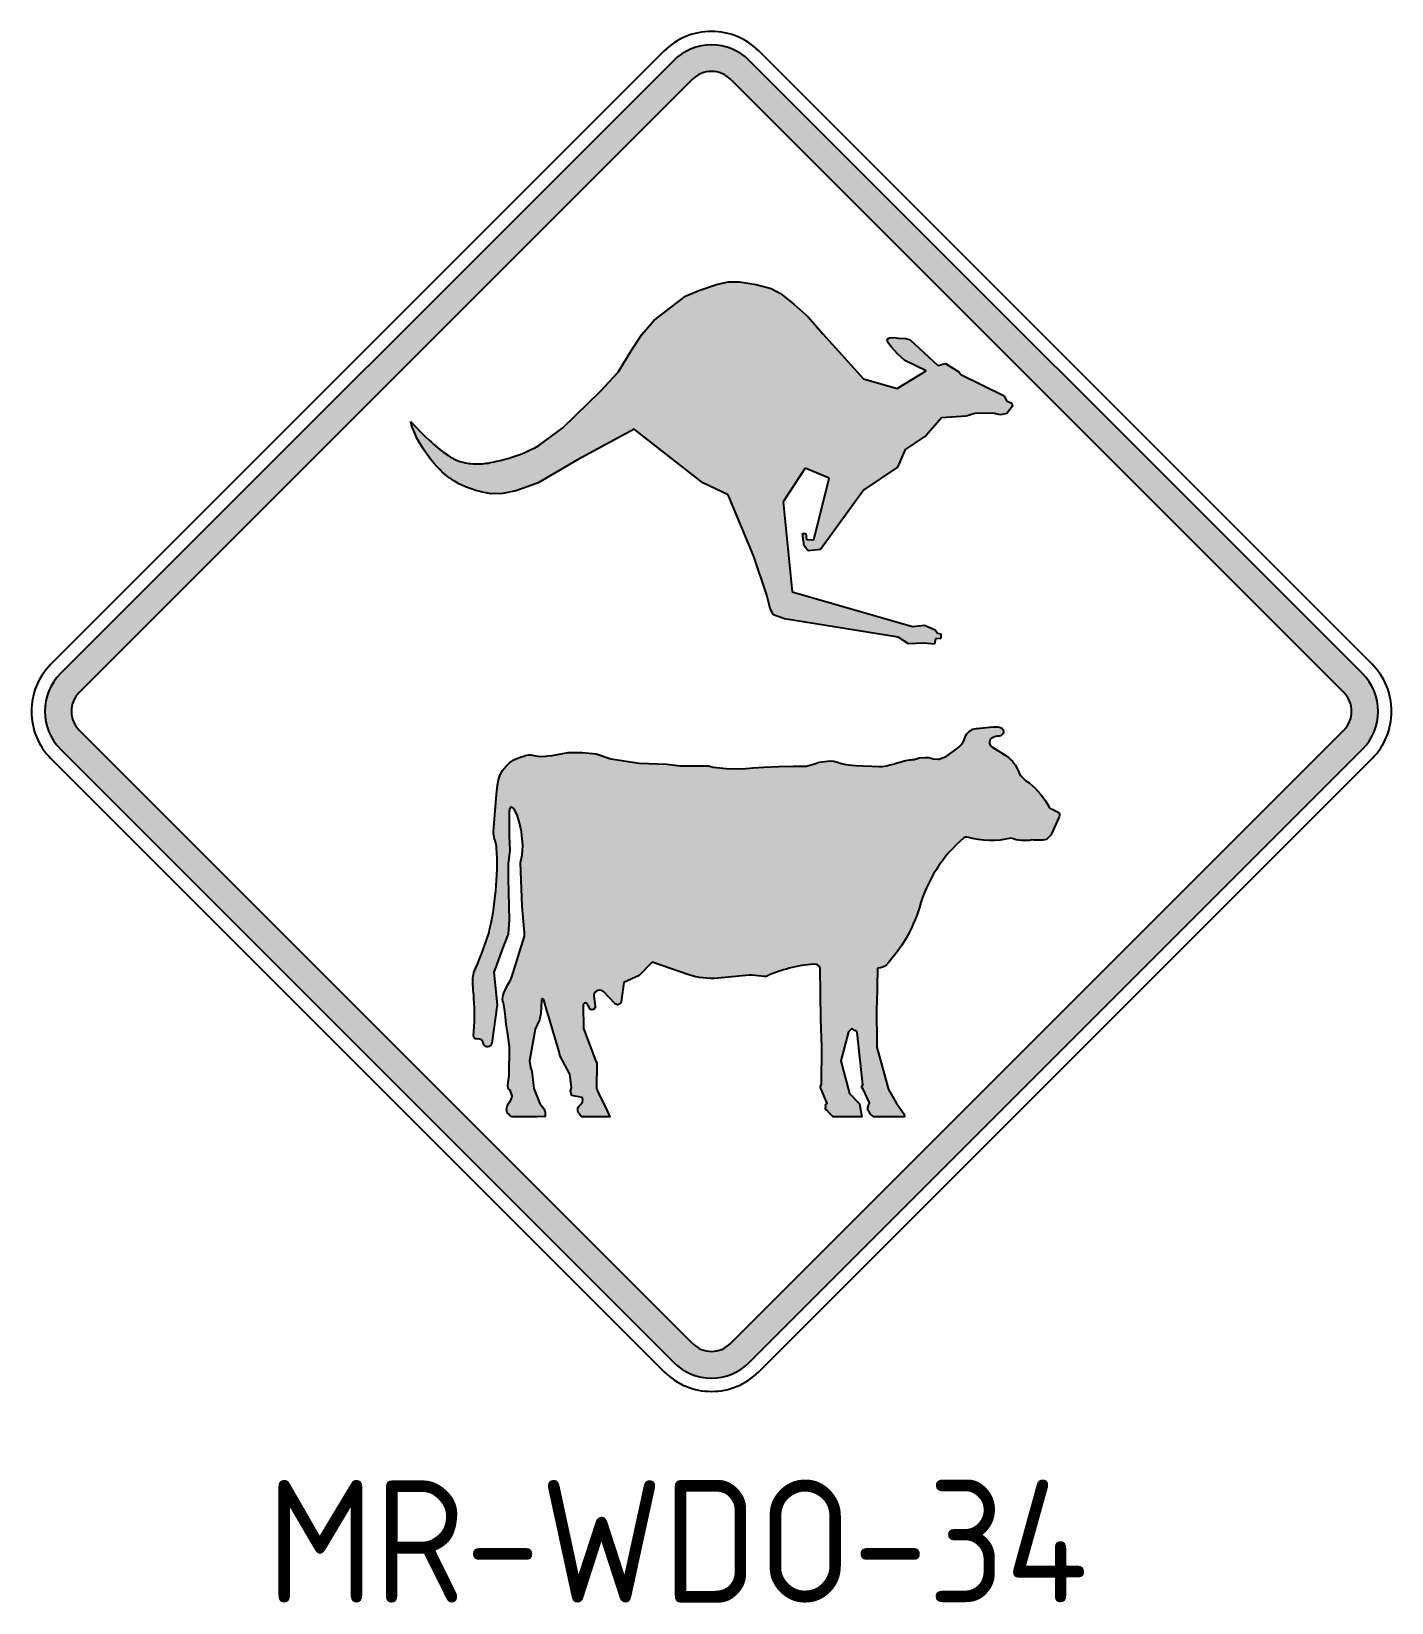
# Model space of a CAD drawing. Extents: x 0 to 1651, y -1298 to 148.
# Drawn here: x 0.37 to 28.1, y -3.23 to 28.8 of the extents above.
import ezdxf
from ezdxf.enums import TextEntityAlignment as Align

# ---------------------------------------------------------------- set-up
doc = ezdxf.new("R2010")
doc.units = 0
doc.header["$LTSCALE"] = 12
doc.header["$MEASUREMENT"] = 0
doc.layers.add('L18', color=4, linetype='CONTINUOUS')
doc.layers.add('T25', color=1, linetype='CONTINUOUS')
doc.styles.add('ISO', font='iso')

msp = doc.modelspace()

# ---------------------------------------------------------------- hatches: boundary and pattern name
at = {"layer": 'L18'}
h = msp.add_hatch(color=256, dxfattribs=at)
edge = h.paths.add_edge_path()
edge.add_arc((14.234, 2.438), 1.088, 225, 315)
edge.add_line((15.004, 1.668), (27.505, 14.17))
edge.add_arc((26.736, 14.939), 1.088, 315, 405)
edge.add_line((27.505, 15.709), (15.004, 28.21))
edge.add_arc((14.234, 27.441), 1.088, 45, 135)
edge.add_line((13.465, 28.21), (0.963, 15.709))
edge.add_arc((1.733, 14.939), 1.088, 135, 225)
edge.add_line((0.963, 14.17), (13.465, 1.668))
edge = h.paths.add_edge_path(flags=16)
edge.add_arc((1.733, 14.939), 0.544, 135, 225)
edge.add_line((1.348, 14.555), (13.85, 2.053))
edge.add_arc((14.234, 2.438), 0.544, 225, 315)
edge.add_line((14.619, 2.053), (27.121, 14.555))
edge.add_arc((26.736, 14.939), 0.544, 315, 405)
edge.add_line((27.121, 15.324), (14.619, 27.826))
edge.add_arc((14.234, 27.441), 0.544, 45, 135)
edge.add_line((13.85, 27.826), (1.348, 15.324))
msp.add_hatch(color=256, dxfattribs=at).paths.add_polyline_path([(14.057, 19.601), (14.572, 19.351), (15.096, 18.098), (15.361, 17.307), (15.432, 17.037), (15.497, 16.909), (15.722, 16.826), (18.038, 16.451), (18.251, 16.316), (18.566, 16.329), (18.778, 16.31), (18.797, 16.42), (18.907, 16.426), (18.907, 16.523), (18.842, 16.536), (18.791, 16.6), (18.578, 16.696), (18.334, 16.67), (15.882, 17.379), (15.692, 19.212), (16.147, 19.895), (16.636, 19.696), (16.317, 18.435), (16.169, 18.447), (16.155, 18.567), (16.092, 18.566), (16.124, 18.312), (16.202, 18.216), (16.453, 18.24), (17.338, 19.453), (18.025, 19.917), (18.185, 20.278), (18.609, 20.562), (18.924, 20.923), (19.425, 20.956), (19.605, 21.014), (19.972, 21.021), (20.127, 20.983), (20.255, 21.015), (20.372, 21.165), (20.359, 21.224), (20.248, 21.273), (20.197, 21.375), (19.314, 21.805), (19.276, 21.862), (19.005, 22.029), (18.845, 21.99), (18.285, 22.512), (18.196, 22.542), (18.04, 22.548), (17.955, 22.563), (17.865, 22.557), (17.834, 22.541), (17.815, 22.507), (17.837, 22.456), (17.904, 22.367), (18.024, 22.229), (18.173, 22.096), (18.613, 21.88), (18.02, 21.524), (17.334, 21.717), (16.502, 22.635), (16.204, 22.982), (15.916, 23.243), (15.638, 23.457), (15.45, 23.558), (15.148, 23.64), (14.802, 23.693), (14.572, 23.695), (14.339, 23.64), (13.979, 23.518), (13.707, 23.407), (13.529, 23.27), (13.06, 22.905), (12.816, 22.626), (12.618, 22.326), (12.329, 21.856), (11.969, 21.469), (11.202, 20.717), (10.717, 20.36), (10.634, 20.315), (10.555, 20.276), (10.482, 20.241), (10.413, 20.211), (10.347, 20.185), (10.285, 20.162), (10.225, 20.141), (10.14, 20.114), (10.03, 20.082), (9.927, 20.055), (9.832, 20.032), (9.741, 20.014), (9.661, 19.999), (9.585, 19.989), (9.51, 19.983), (9.434, 19.983), (9.353, 19.988), (9.271, 19.997), (9.192, 20.012), (9.12, 20.031), (9.054, 20.054), (8.993, 20.082), (8.934, 20.113), (8.874, 20.15), (8.813, 20.19), (8.748, 20.237), (8.676, 20.294), (8.593, 20.364), (8.524, 20.426), (8.471, 20.474), (8.413, 20.53), (8.348, 20.594), (8.275, 20.668), (8.193, 20.752), (8.101, 20.848), (8.143, 20.721), (8.188, 20.613), (8.231, 20.506), (8.295, 20.392), (8.364, 20.283), (8.436, 20.179), (8.507, 20.084), (8.575, 20), (8.638, 19.929), (8.695, 19.868), (8.747, 19.817), (8.797, 19.774), (8.844, 19.737), (8.889, 19.704), (8.934, 19.673), (8.98, 19.643), (9.028, 19.613), (9.082, 19.581), (9.145, 19.548), (9.221, 19.514), (9.314, 19.48), (9.428, 19.445), (9.567, 19.41), (9.735, 19.374), (9.98, 19.381), (10.245, 19.436), (10.5, 19.521), (10.699, 19.601), (11.503, 20.066), (12.659, 20.692)])
at = {"layer": 'L18', "ltscale": 1000}
msp.add_hatch(color=256, dxfattribs=at).paths.add_polyline_path([(19.38, 12.361, -0.251968), (19.447, 12.375, 0.134784), (20.337, 12.357, 0.143141), (20.771, 12.32, 0.079529), (21.06, 12.326), (21.153, 12.419, 0.092756), (21.167, 12.441), (21.325, 12.802, 0.376115), (21.29, 12.89), (21.123, 12.976, 0.10968), (20.707, 13.483, -0.161317), (20.497, 13.702, 0.141499), (20.254, 14.029), (19.951, 14.218, -0.591564), (19.959, 14.401, -0.091611), (20.107, 14.437, 0.804787), (20.125, 14.611, 0.084041), (20.013, 14.627, 0.01249), (19.974, 14.626), (19.635, 14.594, 0.285414), (19.405, 14.416, -0.177775), (19.217, 14.166), (19.016, 14.023, -0.064211), (18.984, 14.005), (18.891, 13.97, -0.103713), (18.862, 13.966), (18.756, 13.971), (18.661, 13.997), (18.591, 14.003), (18.464, 13.99), (18.41, 13.974), (18.389, 13.967), (18.366, 13.962), (18.33, 13.956), (18.303, 13.953), (18.272, 13.949), (18.239, 13.948), (18.198, 13.941), (18.162, 13.932), (18.118, 13.919), (18.073, 13.904), (18.02, 13.888), (17.939, 13.867), (17.87, 13.851), (17.801, 13.831), (17.711, 13.819), (17.642, 13.815), (17.504, 13.823), (17.317, 13.831), (17.171, 13.839), (17.021, 13.851), (16.94, 13.863), (16.854, 13.884), (16.802, 13.904), (16.728, 13.924), (16.663, 13.933), (16.543, 13.921), (16.429, 13.908), (16.353, 13.876), (16.169, 13.826), (15.909, 13.826), (15.604, 13.819), (15.3, 13.8), (15.078, 13.788), (14.932, 13.775), (14.78, 13.769), (14.532, 13.775), (14.266, 13.8), (14.171, 13.832), (13.594, 13.832), (13.321, 13.864), (12.757, 13.883), (12.18, 13.971), (11.882, 14.073), (11.596, 14.105), (11.311, 14.105), (10.99, 14.04), (10.901, 14.031), (10.852, 14.025), (10.772, 14.022), (10.703, 14.027), (10.651, 14.036), (10.58, 14.046, 0.161091), (10.444, 14.038, -0.055883), (10.394, 14.022, 0.321306), (9.873, 13.448), (9.852, 13.255), (9.79, 12.489, 0.075687), (9.828, 12.289, -0.075977), (9.854, 12.162, -0.074827), (9.693, 10.411), (9.687, 10.39), (9.682, 10.375, -0.025144), (9.388, 9.616, 0.077077), (9.376, 9.317, 0.002891), (9.392, 9.09, -0.043617), (9.383, 8.325, 0.358784), (9.449, 8.262), (9.508, 8.257, -0.308087), (9.571, 8.207), (9.585, 8.161, 0.798333), (9.755, 8.175), (9.865, 8.957), (9.801, 9.623), (9.833, 9.712), (9.973, 10.105), (10.087, 10.396), (10.112, 10.688), (10.093, 11.531), (10.093, 11.829), (10.125, 12.114), (10.112, 12.399), (10.112, 12.907), (10.115, 12.929), (10.119, 12.946), (10.129, 12.968), (10.141, 12.983), (10.151, 12.992), (10.167, 12.982), (10.181, 12.973), (10.199, 12.961), (10.209, 12.949), (10.271, 12.83), (10.321, 12.666), (10.359, 12.482), (10.391, 12.203), (10.372, 12.006), (10.34, 11.861), (10.372, 10.967), (10.423, 10.428), (10.423, 10.358), (10.163, 9.528), (10.138, 9.464), (10.074, 9.357), (10.03, 9.255), (10.004, 9.204), (10.002, 9.197, 0.154934), (9.981, 9.033), (9.989, 9.009), (9.993, 8.996), (10.015, 8.874), (10.038, 8.713), (10.05, 8.562), (10.079, 8.401), (10.118, 8.11), (10.112, 7.518), (10.099, 7.423), (10.087, 7.385), (10.08, 7.309), (10.087, 7.252), (10.131, 7.22), (10.169, 7.106), (10.157, 7.043), (10.118, 6.967), (10.099, 6.948), (10.074, 6.916), (10.055, 6.834), (10.068, 6.758), (10.106, 6.732), (10.118, 6.707), (10.144, 6.682), (10.182, 6.675), (10.683, 6.675), (10.841, 6.682), (10.841, 6.745), (10.841, 6.77), (10.829, 6.796), (10.829, 6.821), (10.734, 6.948), (10.613, 7.252), (10.593, 7.431), (10.57, 7.604), (10.547, 7.679), (10.535, 7.766), (10.524, 7.817), (10.529, 7.852), (10.639, 8.459), (10.726, 8.649), (10.755, 8.782), (10.772, 9.059), (10.785, 9.086), (10.803, 9.076), (10.816, 9.052), (11.127, 8), (11.146, 7.924), (11.349, 7.544), (11.381, 7.271), (11.362, 7.195), (11.387, 7.113), (11.596, 7.068), (11.615, 7.03), (11.603, 6.973), (11.507, 6.865), (11.507, 6.789), (11.533, 6.751), (11.558, 6.707), (11.596, 6.675), (12.161, 6.675), (12.084, 6.859), (11.958, 7.094), (11.888, 7.252), (11.894, 7.778), (11.875, 7.81), (11.628, 8.475), (11.619, 8.954, -0.662322), (11.692, 8.988, -0.120492), (11.722, 8.946), (11.745, 8.896, 0.872894), (11.864, 8.931), (11.834, 9.132, -0.052318), (11.834, 9.154, -0.628809), (12.047, 9.215), (12.269, 8.983, 0.572327), (12.396, 9.016), (12.446, 9.414), (12.757, 9.553), (13.023, 9.826), (13.771, 9.572, 0.106547), (14.37, 9.502), (14.999, 9.563, -0.054273), (15.061, 9.563), (15.31, 9.533, 0.136635), (15.348, 9.538, -0.085671), (16.315, 9.788), (16.391, 9.781), (16.435, 9.737), (16.448, 9.712), (16.46, 8.666), (16.486, 8.101), (16.479, 7.341), (16.454, 7.296), (16.454, 7.265), (16.467, 7.239), (16.594, 6.948), (16.556, 6.922), (16.562, 6.878), (16.549, 6.859), (16.575, 6.815), (16.587, 6.808), (16.638, 6.751), (16.67, 6.72), (16.714, 6.675), (17.298, 6.675), (17.253, 6.941), (17.044, 7.151), (16.873, 7.816), (17.025, 8.406), (17.095, 8.475), (17.158, 8.437), (17.183, 8.418), (17.202, 8.393), (17.317, 7.328), (17.298, 7.296), (17.298, 7.258), (17.317, 7.252), (17.456, 6.96), (17.443, 6.941), (17.437, 6.91), (17.424, 6.853), (17.424, 6.808), (17.45, 6.777), (17.475, 6.732), (17.545, 6.675), (18.166, 6.675), (18.16, 6.732), (18.001, 6.96), (17.843, 7.233), (17.602, 8.095), (17.596, 8.938), (17.602, 8.964), (17.615, 9.696, -0.26076), (17.642, 9.706, 0.205461), (17.799, 9.774, 0.112189), (18.474, 10.94, -0.153084)])

# ---------------------------------------------------------------- linework, layer by layer
at = {"layer": 'L18'}
for p, q in [((16.502, 22.635), (17.334, 21.717)), ((12.329, 21.856), (12.618, 22.326)), ((11.969, 21.469), (12.329, 21.856)), ((18.02, 21.524), (18.613, 21.88)), ((18.613, 21.88), (18.173, 22.096)), ((18.845, 21.99), (19.005, 22.029)), ((19.005, 22.029), (19.276, 21.862)), ((19.276, 21.862), (19.314, 21.805)), ((19.314, 21.805), (20.197, 21.375)), ((11.202, 20.717), (11.969, 21.469)), ((17.334, 21.717), (18.02, 21.524)), ((20.197, 21.375), (20.248, 21.273)), ((20.248, 21.273), (20.359, 21.224)), ((20.372, 21.165), (20.255, 21.015)), ((20.359, 21.224), (20.372, 21.165)), ((18.924, 20.923), (18.609, 20.562)), ((19.425, 20.956), (18.924, 20.923)), ((19.605, 21.014), (19.425, 20.956)), ((19.972, 21.021), (19.605, 21.014)), ((20.127, 20.983), (19.972, 21.021)), ((20.255, 21.015), (20.127, 20.983)), ((10.717, 20.36), (11.202, 20.717)), ((12.659, 20.692), (11.503, 20.066)), ((14.057, 19.601), (12.659, 20.692)), ((18.609, 20.562), (18.185, 20.278)), ((18.185, 20.278), (18.025, 19.917)), ((11.503, 20.066), (10.699, 19.601)), ((16.147, 19.895), (15.692, 19.212)), ((16.636, 19.696), (16.147, 19.895)), ((18.025, 19.917), (17.338, 19.453)), ((8.934, 19.673), (8.889, 19.704)), ((8.98, 19.643), (8.934, 19.673)), ((9.028, 19.613), (8.98, 19.643)), ((14.572, 19.351), (14.057, 19.601)), ((16.317, 18.435), (16.636, 19.696)), ((15.096, 18.098), (14.572, 19.351)), ((17.338, 19.453), (16.453, 18.24)), ((15.692, 19.212), (15.882, 17.379)), ((16.092, 18.566), (16.155, 18.567)), ((16.124, 18.312), (16.092, 18.566)), ((16.202, 18.216), (16.124, 18.312)), ((16.155, 18.567), (16.169, 18.447)), ((16.169, 18.447), (16.317, 18.435)), ((15.361, 17.307), (15.096, 18.098)), ((16.453, 18.24), (16.202, 18.216)), ((15.432, 17.037), (15.361, 17.307)), ((15.882, 17.379), (18.334, 16.67)), ((15.497, 16.909), (15.432, 17.037)), ((15.722, 16.826), (15.497, 16.909)), ((18.038, 16.451), (15.722, 16.826)), ((18.334, 16.67), (18.578, 16.696)), ((18.578, 16.696), (18.791, 16.6)), ((18.251, 16.316), (18.038, 16.451)), ((18.797, 16.42), (18.778, 16.31)), ((18.791, 16.6), (18.842, 16.536)), ((18.907, 16.426), (18.797, 16.42)), ((18.842, 16.536), (18.907, 16.523)), ((18.907, 16.523), (18.907, 16.426)), ((18.566, 16.329), (18.251, 16.316)), ((18.778, 16.31), (18.566, 16.329))]:
    msp.add_line(p, q, dxfattribs=at)
at = {"layer": 'L18', "flags": 128}
for points in [[(0.771, 13.978), (13.273, 1.476, 0.414214), (15.196, 1.476), (27.698, 13.978, 0.414214), (27.698, 15.901), (15.196, 28.403, 0.414214), (13.273, 28.403), (0.771, 15.901, 0.414214)], [(13.465, 1.668, 0.414214), (15.004, 1.668), (27.505, 14.17, 0.414214), (27.505, 15.709), (15.004, 28.21, 0.414214), (13.465, 28.21), (0.963, 15.709, 0.414214), (0.963, 14.17)]]:
    msp.add_lwpolyline(points, format="xyb", close=True, dxfattribs=at)
at = {"layer": 'L18'}
msp.add_lwpolyline([(1.348, 15.324, 0.414214), (1.348, 14.555), (13.85, 2.053, 0.414214), (14.619, 2.053), (27.121, 14.555, 0.414214), (27.121, 15.324), (14.619, 27.826, 0.414214), (13.85, 27.826)], format="xyb", close=True, dxfattribs=at)
for points in [[(12.618, 22.326), (12.816, 22.626), (13.06, 22.905), (13.529, 23.27), (13.707, 23.407), (13.979, 23.518), (14.339, 23.64), (14.572, 23.695), (14.802, 23.693), (15.148, 23.64), (15.45, 23.558), (15.638, 23.457), (15.916, 23.243), (16.204, 22.982), (16.502, 22.635)], [(18.173, 22.096), (18.024, 22.229), (17.904, 22.367), (17.837, 22.456), (17.815, 22.507), (17.834, 22.541), (17.865, 22.557), (17.955, 22.563), (18.04, 22.548), (18.196, 22.542), (18.285, 22.512), (18.845, 21.99)], [(8.101, 20.848), (8.193, 20.752), (8.275, 20.668), (8.348, 20.594), (8.413, 20.53), (8.471, 20.474), (8.524, 20.426), (8.572, 20.383), (8.615, 20.345), (8.656, 20.311), (8.695, 20.279), (8.731, 20.251), (8.765, 20.225), (8.798, 20.202), (8.829, 20.18), (8.859, 20.16), (8.889, 20.141), (8.918, 20.123), (8.948, 20.106), (8.977, 20.09), (9.007, 20.075), (9.038, 20.062), (9.07, 20.049), (9.103, 20.037), (9.138, 20.026), (9.174, 20.017), (9.212, 20.008), (9.252, 20.001), (9.292, 19.995), (9.332, 19.99), (9.373, 19.986), (9.413, 19.984), (9.453, 19.983), (9.492, 19.983), (9.529, 19.985), (9.567, 19.988), (9.605, 19.992), (9.643, 19.997), (9.682, 20.003), (9.722, 20.01), (9.764, 20.018), (9.808, 20.028), (9.854, 20.038), (9.902, 20.049), (9.952, 20.061), (10.003, 20.074), (10.056, 20.089), (10.111, 20.105), (10.167, 20.122), (10.225, 20.141), (10.285, 20.162), (10.347, 20.185), (10.413, 20.211), (10.482, 20.241), (10.555, 20.276), (10.634, 20.315), (10.717, 20.36)], [(8.889, 19.704), (8.844, 19.737), (8.797, 19.774), (8.747, 19.817), (8.695, 19.868), (8.638, 19.929), (8.575, 20), (8.507, 20.084), (8.436, 20.179), (8.364, 20.283), (8.295, 20.392), (8.231, 20.506), (8.188, 20.613), (8.143, 20.721), (8.101, 20.848)], [(10.699, 19.601), (10.5, 19.521), (10.245, 19.436), (9.98, 19.381), (9.735, 19.374), (9.567, 19.41), (9.428, 19.445), (9.314, 19.48), (9.221, 19.514), (9.145, 19.548), (9.082, 19.581), (9.028, 19.613)]]:
    msp.add_lwpolyline(points, dxfattribs=at)
msp.add_lwpolyline([(9.83, 12.285, -0.077305), (9.79, 12.489), (9.852, 13.255), (9.872, 13.439, -0.328594), (10.402, 14.024, 0.047354), (10.444, 14.038, -0.161091), (10.58, 14.046), (10.651, 14.036), (10.703, 14.027), (10.772, 14.022), (10.852, 14.025), (10.901, 14.031), (10.99, 14.04), (11.311, 14.105), (11.596, 14.105), (11.882, 14.073), (12.18, 13.971), (12.757, 13.883), (13.321, 13.864), (13.594, 13.832), (14.171, 13.832), (14.266, 13.8), (14.532, 13.775), (14.78, 13.769), (14.932, 13.775), (15.078, 13.788), (15.3, 13.8), (15.604, 13.819), (15.909, 13.826), (16.169, 13.826), (16.353, 13.876), (16.429, 13.908), (16.543, 13.921), (16.663, 13.933), (16.728, 13.924), (16.802, 13.904), (16.854, 13.884), (16.94, 13.863), (17.021, 13.851), (17.171, 13.839), (17.317, 13.831), (17.504, 13.823), (17.642, 13.815), (17.711, 13.819), (17.801, 13.831), (17.87, 13.851), (17.939, 13.867), (18.02, 13.888), (18.073, 13.904), (18.118, 13.919), (18.162, 13.932), (18.198, 13.941), (18.239, 13.948), (18.272, 13.949), (18.303, 13.953), (18.33, 13.956), (18.366, 13.962), (18.389, 13.967), (18.41, 13.974), (18.464, 13.99), (18.591, 14.003), (18.661, 13.997), (18.756, 13.971), (18.862, 13.966, 0.103713), (18.891, 13.97), (18.984, 14.005, 0.064211), (19.016, 14.023), (19.217, 14.166, 0.177775), (19.405, 14.416, -0.285414), (19.635, 14.594), (19.974, 14.626, -0.01249), (20.013, 14.627, -0.082834), (20.123, 14.611, -0.854172), (20.098, 14.437, 0.086322), (19.959, 14.401, 0.591564), (19.951, 14.218), (20.254, 14.029, -0.141499), (20.497, 13.702, 0.161317), (20.707, 13.483, -0.10968), (21.123, 12.976), (21.29, 12.89, -0.414639), (21.321, 12.793), (21.167, 12.441, -0.092756), (21.153, 12.419), (21.06, 12.326, -0.079529), (20.771, 12.32, -0.143141), (20.337, 12.357, -0.134784), (19.447, 12.375, 0.251968), (19.38, 12.361, 0.153084), (18.474, 10.94, -0.112189), (17.799, 9.774, -0.214131), (17.635, 9.707, 0.19845), (17.615, 9.696), (17.602, 8.964), (17.596, 8.938), (17.602, 8.095), (17.843, 7.233), (18.001, 6.96), (18.16, 6.732), (18.166, 6.675), (17.545, 6.675), (17.475, 6.732), (17.45, 6.777), (17.424, 6.808), (17.424, 6.853), (17.437, 6.91), (17.443, 6.941), (17.456, 6.96), (17.317, 7.252), (17.298, 7.258), (17.298, 7.296), (17.317, 7.328), (17.202, 8.393), (17.183, 8.418), (17.158, 8.437), (17.095, 8.475), (17.025, 8.406), (16.873, 7.816), (17.044, 7.151), (17.253, 6.941), (17.298, 6.675), (16.714, 6.675), (16.67, 6.72), (16.638, 6.751), (16.587, 6.808), (16.575, 6.815), (16.549, 6.859), (16.562, 6.878), (16.556, 6.922), (16.594, 6.948), (16.467, 7.239), (16.454, 7.265), (16.454, 7.296), (16.479, 7.341), (16.486, 8.101), (16.46, 8.666), (16.448, 9.712), (16.435, 9.737), (16.391, 9.781), (16.315, 9.788, 0.085671), (15.348, 9.538, -0.136635), (15.31, 9.533), (15.061, 9.563, 0.054273), (14.999, 9.563), (14.37, 9.502, -0.106547), (13.771, 9.572), (13.023, 9.826), (12.757, 9.553), (12.446, 9.414), (12.396, 9.016, -0.586538), (12.267, 8.985), (12.041, 9.221, 0.602283), (11.834, 9.154, 0.052318), (11.834, 9.132), (11.864, 8.931, -0.872894), (11.745, 8.896), (11.722, 8.946, 0.120492), (11.692, 8.988, 0.662322), (11.619, 8.954), (11.628, 8.475), (11.875, 7.81), (11.894, 7.778), (11.888, 7.252), (11.958, 7.094), (12.084, 6.859), (12.161, 6.675), (11.596, 6.675), (11.558, 6.707), (11.533, 6.751), (11.507, 6.789), (11.507, 6.865), (11.603, 6.973), (11.615, 7.03), (11.596, 7.068), (11.387, 7.113), (11.362, 7.195), (11.381, 7.271), (11.349, 7.544), (11.146, 7.924), (11.127, 8), (10.816, 9.052), (10.803, 9.076), (10.785, 9.086), (10.772, 9.059), (10.755, 8.782), (10.726, 8.649), (10.639, 8.459), (10.529, 7.852), (10.524, 7.817), (10.535, 7.766), (10.547, 7.679), (10.57, 7.604), (10.593, 7.431), (10.613, 7.252), (10.734, 6.948), (10.829, 6.821), (10.829, 6.796), (10.841, 6.77), (10.841, 6.745), (10.841, 6.682), (10.683, 6.675), (10.182, 6.675), (10.144, 6.682), (10.118, 6.707), (10.106, 6.732), (10.068, 6.758), (10.055, 6.834), (10.074, 6.916), (10.099, 6.948), (10.118, 6.967), (10.157, 7.043), (10.169, 7.106), (10.131, 7.22), (10.087, 7.252), (10.08, 7.309), (10.087, 7.385), (10.099, 7.423), (10.112, 7.518), (10.118, 8.11), (10.079, 8.401), (10.05, 8.562), (10.038, 8.713), (10.015, 8.874), (9.993, 8.996), (9.989, 9.009), (9.981, 9.033, -0.154934), (10.002, 9.197), (10.004, 9.204), (10.03, 9.255), (10.074, 9.357), (10.138, 9.464), (10.163, 9.528), (10.423, 10.358), (10.423, 10.428), (10.372, 10.967), (10.34, 11.861), (10.372, 12.006), (10.391, 12.203), (10.359, 12.482), (10.321, 12.666), (10.271, 12.83), (10.209, 12.949), (10.203, 12.956), (10.193, 12.965), (10.181, 12.973), (10.167, 12.982), (10.156, 12.989), (10.15, 12.991), (10.141, 12.983), (10.132, 12.972), (10.125, 12.959), (10.119, 12.946), (10.115, 12.929), (10.112, 12.907), (10.112, 12.399), (10.125, 12.114), (10.093, 11.829), (10.093, 11.531), (10.112, 10.688), (10.087, 10.396), (9.973, 10.105), (9.833, 9.712), (9.801, 9.623), (9.865, 8.957), (9.755, 8.175, -0.807582), (9.585, 8.162), (9.571, 8.207, 0.308087), (9.508, 8.257), (9.449, 8.262, -0.358784), (9.383, 8.325, 0.043617), (9.392, 9.09, -0.002891), (9.376, 9.317, -0.077077), (9.388, 9.616, 0.025144), (9.682, 10.375), (9.687, 10.39), (9.693, 10.411, 0.074827), (9.854, 12.162, 0.075977), (9.828, 12.289)], format="xyb", dxfattribs=at)

# ---------------------------------------------------------------- texts
at = {"layer": 'T25', "style": 'ISO'}
msp.add_text('MR-WDO-34', height=2.5, dxfattribs=at).set_placement((13.538, -3.227), align=Align.CENTER)

doc.saveas('drawing.dxf')
